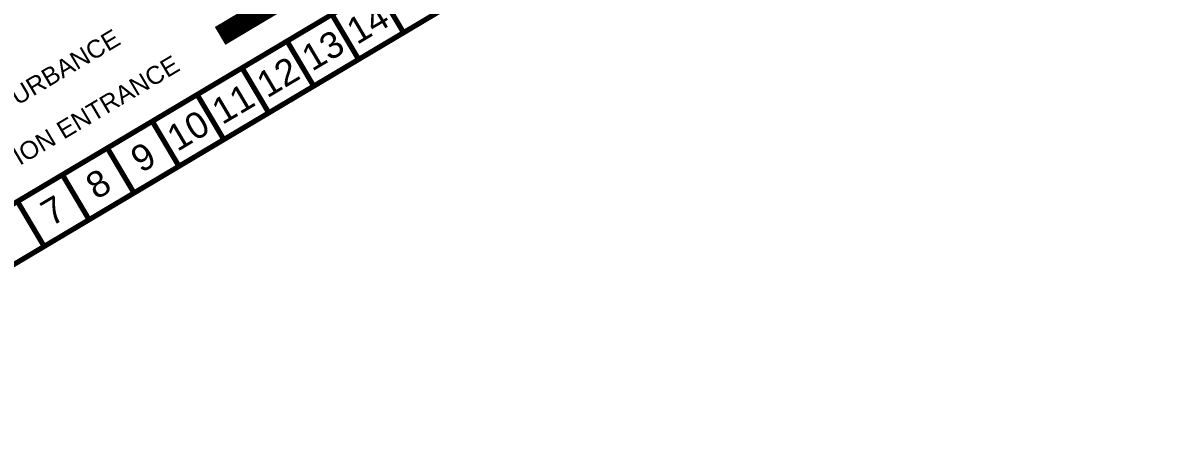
# Model space of a CAD drawing. Header units: inches. Extents: x 2527773 to 2531821, y 6906669 to 6910268.
# Drawn here: x 2529171 to 2530347, y 6906669 to 6907093 of the extents above; entities that cross this region are included whole.
import ezdxf
from ezdxf.enums import TextEntityAlignment as Align

# ---------------------------------------------------------------- set-up
doc = ezdxf.new("R2010")
doc.units = ezdxf.units.IN
doc.header["$MEASUREMENT"] = 0
doc.layers.add('BASE', color=7, linetype='Continuous')
doc.layers.add('LEGEND', color=7, linetype='Continuous')
doc.styles.add("L200'", font='ARIAL.TTF', dxfattribs={"height": 0.001969})
doc.styles.get("Standard").update_dxf_attribs({"font": 'ARIAL.TTF'})

msp = doc.modelspace()

# ---------------------------------------------------------------- linework, layer by layer
at = {"layer": 'BASE', "const_width": 5.36}
for points in [[(2528870.5, 6906672.7), (2531817.2, 6908422.6), (2530723.5, 6910264.4), (2527776.8, 6908514.5)], [(2528889.1, 6906746), (2531744, 6908441.3), (2530704.9, 6910191.1), (2527850.6, 6908496.1)]]:
    msp.add_lwpolyline(points, close=True, dxfattribs=at)
for points in [[(2529561.1, 6907082.9), (2529533.8, 6907128.9)], [(2529515.1, 6907055.5), (2529487.7, 6907101.6)], [(2529469, 6907028.2), (2529441.7, 6907074.2)], [(2529423, 6907000.8), (2529395.6, 6907046.9)], [(2529376.9, 6906973.5), (2529349.6, 6907019.5)], [(2529330.9, 6906946.2), (2529303.6, 6906992.2)], [(2529284.9, 6906918.8), (2529257.5, 6906964.9)], [(2529238.8, 6906891.5), (2529211.5, 6906937.5)], [(2529192.8, 6906864.1), (2529165.4, 6906910.2)]]:
    msp.add_lwpolyline(points, dxfattribs=at)
at = {"layer": 'LEGEND', "color": 200, "const_width": 21.2}
msp.add_lwpolyline([(2529373.1, 6907079.5), (2529464.6, 6907133.9)], dxfattribs=at)

# ---------------------------------------------------------------- texts
at = {"layer": 'BASE', "color": 7, "style": "L200'"}
for s, p in [('Location of concrete washout will be determined in the field and will be reflected on this Site Map.', (2528854.1, 6906920.6)), ('BMPs are not to scale; verify size/location/quantity in the field prior to installation.', (2528826.4, 6906967.1)), ('Stabilization practices are expected to be used at all disturbed areas.', (2528800.8, 6907013.6))]:
    msp.add_text(s, height=21.717, rotation=30.7037, dxfattribs=at).set_placement(p)
at = {"layer": 'BASE'}
for s, height, p in [('14', 26.78, (2529524.4, 6907092.2)), ('13', 26.78, (2529478.4, 6907064.9)), ('12', 26.78, (2529432.3, 6907037.5)), ('11', 26.78, (2529386.3, 6907010.2)), ('10', 26.78, (2529340.3, 6906982.8)), ('9', 26.8, (2529294.2, 6906955.5)), ('8', 26.8, (2529248.2, 6906928.2)), ('7', 26.8, (2529202.1, 6906900.8))]:
    msp.add_text(s, height=height, rotation=30.7037, dxfattribs=at).set_placement(p, align=Align.MIDDLE_CENTER)
at = {"layer": 'LEGEND', "style": "L200'"}
for s, p in [('LIMITS OF DISTURBANCE', (2529002.1, 6906911.1)), ('CONSTRUCTION ENTRANCE', (2529030, 6906864.7))]:
    msp.add_text(s, height=18.26, rotation=30.7037, dxfattribs=at).set_placement(p)

doc.saveas('drawing.dxf')
